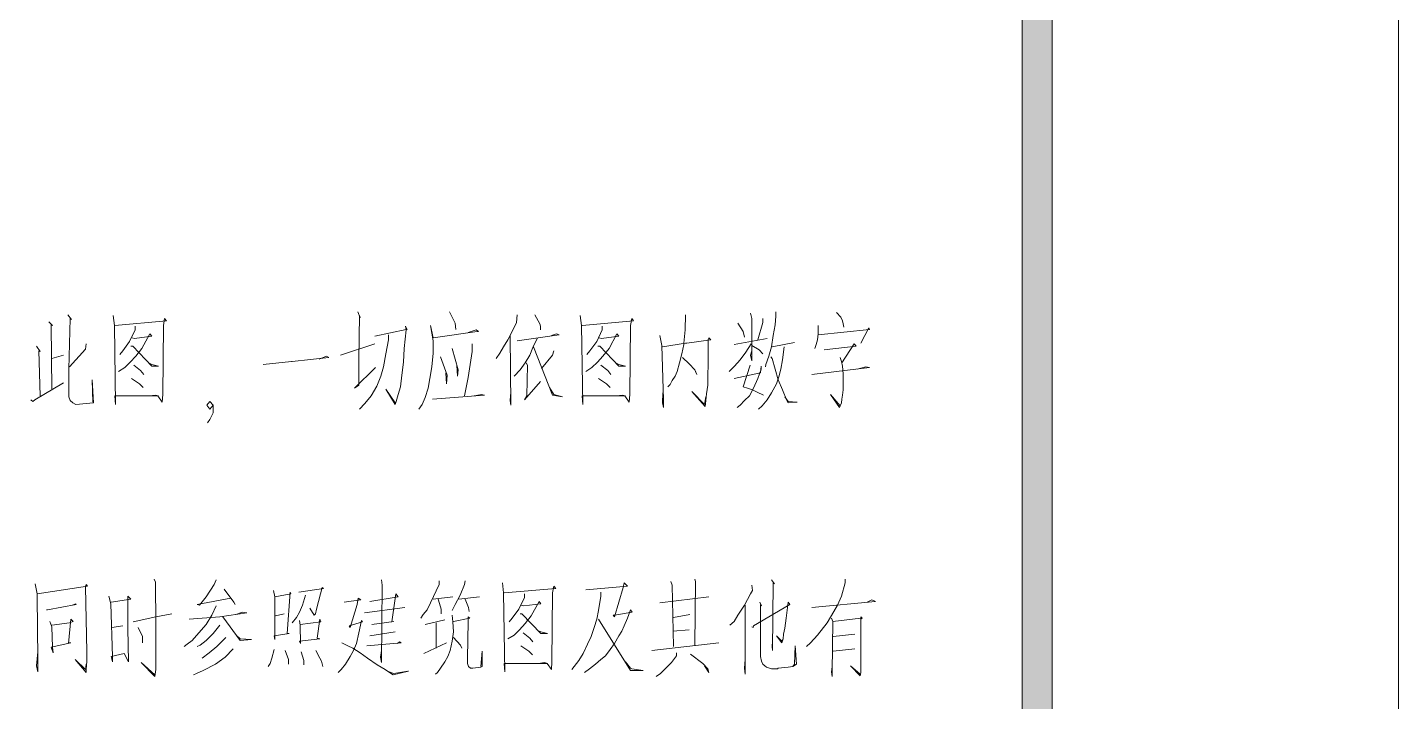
# Model space of a CAD drawing. Header units: millimetres. Extents: x 261 to 114907, y 32 to 1998430.
# Drawn here: x 110353 to 114907, y 1978999 to 1981239 of the extents above; entities that cross this region are included whole.
import ezdxf

# ---------------------------------------------------------------- set-up
doc = ezdxf.new("R2010")
doc.units = ezdxf.units.MM

msp = doc.modelspace()

# ---------------------------------------------------------------- hatches: boundary and pattern name
h = msp.add_hatch(color=0)
h.dxf.hatch_style = 2
h.paths.add_polyline_path([(113756.8, 1928283.3), (113656.8, 1928383.3), (113656.8, 1997179.3), (113756.8, 1997279.2)])

# ---------------------------------------------------------------- linework, layer by layer
at = {"color": 0, "lineweight": 0}
for points in [[(114906.9, 1927132.8), (114906.9, 1998429.8), (13963.2, 1998429.8), (13963.2, 1927132.8)], [(113756.8, 1928283.3), (113656.8, 1928383.3), (113656.8, 1997179.3), (113756.8, 1997279.2)]]:
    msp.add_lwpolyline(points, close=True, dxfattribs=at)
for points in [[(110486.6, 1980284.7), (110498.6, 1980269.2), (110494.8, 1980271.8), (110490.5, 1980103.7), (110490.5, 1980032.6), (110490.5, 1980012.4), (110494.8, 1979999.4), (110502.9, 1979991.7), (110512.9, 1979986.9), (110571.9, 1979991.7), (110568, 1980068.4), (110570.2, 1979994.3)], [(111449.7, 1980294.6), (111457.9, 1980274.4), (111455.7, 1980282.1), (111453.6, 1980136.9), (111453.6, 1980050.3), (111439.3, 1980040.4), (111508.7, 1980108.9)], [(111754.8, 1980294.6), (111773.3, 1980256.7), (111775.4, 1980236)], [(111978.8, 1980284.7), (111976.7, 1980259.3), (111962.5, 1980228.7), (111948.2, 1980200.7), (111934, 1980177.8), (111922, 1980157.2), (111909.9, 1980139.5)], [(112037.9, 1980284.7), (112054.2, 1980254.1), (112056.4, 1980246.4), (112056.4, 1980233.9)], [(112538.6, 1980284.7), (112536.9, 1980233.9), (112532.6, 1980190.3), (112532.6, 1980185.2), (112526.5, 1980154.6), (112518.3, 1980124.4), (112510.2, 1980096.4), (112504.1, 1980080.9), (112494.2, 1980065.8), (112487.8, 1980052.9), (112479.6, 1980045.1)], [(112754.5, 1980289.4), (112758.8, 1980271.8), (112758.8, 1980131.7), (112754.5, 1980149.8), (112758.8, 1980164.9)], [(112838.1, 1980294.6), (112838.1, 1980279.5), (112835.9, 1980251.5), (112829.9, 1980215.8), (112823.9, 1980177.8), (112815.7, 1980147.2), (112805.3, 1980119.2), (112803.6, 1980111.5)], [(113039.8, 1980292), (113054, 1980276.9), (113060, 1980264), (113062.2, 1980254.1), (113063.9, 1980243.8)], [(110423.2, 1980261.4), (110435.7, 1980248.9), (110431.4, 1980251.5), (110433.6, 1980035.2)], [(110637.4, 1980282.1), (110641.3, 1980248.9), (110645.1, 1979986.9), (110643.4, 1980014.9), (110787.8, 1980014.9), (110777.9, 1980017.5), (110757.2, 1980014.9)], [(110643.4, 1980248.9), (110814.5, 1980264), (110808, 1980271.8), (110804.2, 1980248.9), (110802, 1980019.7), (110800.3, 1979994.3), (110785.6, 1980014.9)], [(110710.6, 1980246.4), (110710.6, 1980233.9), (110692.1, 1980195.5), (110669.7, 1980164.9), (110659.8, 1980152.4)], [(111506.6, 1980213.2), (111610.4, 1980236), (111608.3, 1980246.4), (111614.3, 1980236), (111610.4, 1980233.9), (111604.4, 1980172.7), (111602.2, 1980126.6), (111596.2, 1980083.5), (111591.9, 1980045.1), (111584.1, 1980019.7), (111577.7, 1979996.8), (111573.8, 1979986.9), (111543.2, 1980037.8), (111573.8, 1979991.7)], [(111816, 1980226.1), (111842.7, 1980233.9), (111850.9, 1980228.7), (111846.5, 1980228.7), (111700, 1980208), (111691.8, 1980248.9), (111700, 1980198.1), (111700, 1980157.2), (111695.7, 1980111.5), (111689.7, 1980073.1), (111683.7, 1980040.4), (111673.3, 1980009.8), (111663.4, 1979986.9), (111653.1, 1979971.4)], [(112188.7, 1980282.1), (112192.6, 1980248.9), (112196.9, 1979986.9), (112194.7, 1980014.9), (112339.1, 1980014.9), (112329.2, 1980017.5), (112308.9, 1980014.9)], [(112194.7, 1980248.9), (112365.8, 1980264), (112359.8, 1980271.8), (112355.5, 1980248.9), (112353.7, 1980019.7), (112351.6, 1979994.3), (112337.4, 1980014.9)], [(112262, 1980246.4), (112262, 1980233.9), (112243.4, 1980195.5), (112221, 1980164.9), (112211.1, 1980152.4)], [(112711.8, 1980256.7), (112730.4, 1980228.7), (112734.2, 1980210.6)], [(112795.4, 1980271.8), (112795.4, 1980259.3), (112779.1, 1980200.7)], [(112978.6, 1980248.9), (112978.6, 1980220.9), (112976.4, 1980200.7), (112972.5, 1980185.2), (112968.2, 1980172.7)], [(112978.6, 1980218.3), (113149.6, 1980236), (113147.5, 1980241.2), (113121.2, 1980190.3)], [(110700.3, 1980208), (110708.5, 1980205.8), (110765.4, 1980213.2), (110759.3, 1980220.9), (110733.1, 1980172.7), (110712.4, 1980147.2), (110694.3, 1980126.6), (110675.7, 1980108.9), (110655.5, 1980096.4)], [(111551.4, 1980218.3), (111551.4, 1980200.7), (111543.2, 1980154.6), (111535, 1980111.5), (111526.8, 1980080.9), (111512.6, 1980047.7), (111494.5, 1980014.9), (111473.8, 1979989.5), (111455.7, 1979971.4)], [(111956.4, 1980215.8), (111958.6, 1979984.4), (111956.4, 1979999.4), (111958.6, 1980027.4)], [(112046.1, 1980205.8), (112031.8, 1980175.2), (112021.5, 1980149.8), (112005.6, 1980124.4), (111989.2, 1980101.1), (111968.9, 1980080.9)], [(111978.8, 1980198.1), (112119.3, 1980218.3), (112109.4, 1980220.9), (112093, 1980215.8)], [(112251.6, 1980208), (112259.8, 1980205.8), (112316.7, 1980213.2), (112310.6, 1980220.9), (112284.4, 1980172.7), (112264.1, 1980147.2), (112245.6, 1980126.6), (112227.5, 1980108.9), (112206.8, 1980096.4)], [(112453.3, 1980215.8), (112459.3, 1980182.6), (112465.3, 1980002), (112465.3, 1979976.6), (112461.5, 1979991.7), (112463.6, 1980024.9)], [(112461.5, 1980177.8), (112538.6, 1980190.3), (112542.9, 1980190.3), (112622.2, 1980200.7), (112616.2, 1980208), (112614, 1980203.3), (112614, 1980149.8), (112614, 1980103.7), (112612.3, 1980099), (112612.3, 1980055.5), (112612.3, 1980050.3), (112608, 1980022.3), (112605.8, 1979999.4), (112604.1, 1979979.2), (112559.3, 1980030), (112601.9, 1979986.9), (112605.8, 1980012.4)], [(112699.8, 1980185.2), (112809.6, 1980205.8)], [(110382.7, 1980180.4), (110394.8, 1980162.3), (110390.9, 1980164.9), (110394.8, 1980014.9)], [(110472.4, 1980149.8), (110433.6, 1980139.5)], [(110547.8, 1980187.7), (110545.6, 1980170.1), (110492.6, 1980111.5)], [(110696.4, 1980180.4), (110702.5, 1980180.4), (110765.4, 1980114.1), (110787.8, 1980114.1), (110765.4, 1980119.2), (110755.5, 1980124.4)], [(111392.4, 1980149.8), (111506.6, 1980187.7)], [(111762.9, 1980172.7), (111783.6, 1980101.1), (111781.5, 1980080.9), (111779.3, 1980116.6)], [(111830.2, 1980187.7), (111830.2, 1980162.3), (111816, 1980075.7), (111803.9, 1980014.9)], [(112034, 1980177.8), (112096.9, 1980017.5), (112129.7, 1980012.4), (112101.2, 1980019.7), (112087, 1980043)], [(112101.2, 1980164.9), (112096.9, 1980149.8), (112060.3, 1980106.3)], [(112247.7, 1980180.4), (112253.8, 1980180.4), (112316.7, 1980114.1), (112339.1, 1980114.1), (112316.7, 1980119.2), (112306.8, 1980124.4)], [(112756.6, 1980187.7), (112738.5, 1980159.7), (112720, 1980134.3), (112701.5, 1980114.1), (112683.4, 1980096.4)], [(112758.8, 1980182.6), (112782.9, 1980167.5), (112795.4, 1980154.6)], [(112866.5, 1980177.8), (112860.5, 1980134.3), (112854.5, 1980103.7), (112848.4, 1980078.3), (112840.2, 1980055.5), (112823.9, 1980024.9), (112809.6, 1980002), (112793.3, 1979981.8), (112781.2, 1979971.4)], [(112826, 1980177.8), (112901, 1980192.9)], [(112998.8, 1980167.5), (113104.8, 1980180.4), (113098.8, 1980187.7), (113057.9, 1980124.4)], [(110706.3, 1980116.6), (110728.7, 1980099), (110739.1, 1980086)], [(111136, 1980119.2), (111229.5, 1980129.1), (111231.6, 1980129.1), (111354, 1980142.1), (111345.8, 1980147.2), (111321.3, 1980136.9)], [(111724.6, 1980144.7), (111747, 1980083.5), (111744.9, 1980055.5), (111742.7, 1980091.2)], [(112009.4, 1980124.4), (112013.3, 1980116.6), (112011.6, 1980014.9), (112003.4, 1980002), (112056.4, 1980063.2)], [(112257.6, 1980116.6), (112280.1, 1980099), (112290.4, 1980086)], [(112528.7, 1980142.1), (112551.1, 1980121.8), (112569.2, 1980101.1), (112575.7, 1980086), (112571.4, 1980096.4)], [(112699.8, 1980073.1), (112787.2, 1980091.2), (112789.4, 1980114.1), (112789.4, 1980103.7), (112779.1, 1980073.1), (112764.8, 1980040.4), (112750.6, 1980014.9), (112734.2, 1979999.4), (112720, 1979984.4), (112709.7, 1979976.6)], [(112752.8, 1980116.6), (112730.4, 1980045.1), (112744.6, 1980040.4), (112760.5, 1980035.2), (112776.9, 1980027.4), (112797.6, 1980017.5)], [(112821.7, 1980144.7), (112826, 1980139.5), (112846.3, 1980068.4), (112860.5, 1980035.2), (112874.7, 1979999.4), (112879, 1979991.7), (112909.2, 1979994.3), (112879, 1979996.8), (112868.7, 1980012.4)], [(112958.3, 1980086), (113149.6, 1980108.9), (113137.6, 1980111.5), (113108.7, 1980103.7)], [(113051.8, 1980142.1), (113056.1, 1980129.1), (113060, 1980114.1), (113062.2, 1980088.6), (113062.2, 1980063.2), (113062.2, 1980035.2), (113060, 1980017.5), (113057.9, 1980004.6), (113056.1, 1979991.7), (113051.8, 1979981.8), (113049.7, 1979976.6), (113019.5, 1980019.7), (113051.8, 1979981.8)], [(110364.2, 1980002), (110370.7, 1979996.8), (110376.7, 1980002), (110472.4, 1980058)], [(110698.2, 1980073.1), (110724.9, 1980055.5), (110736.9, 1980043)], [(112249.9, 1980073.1), (112276.2, 1980055.5), (112288.2, 1980043)], [(111697.9, 1980004.6), (111871.1, 1980017.5), (111860.8, 1980019.7), (111836.2, 1980014.9)], [(110950.7, 1979925.7), (110958.9, 1979936.1), (110969.2, 1979958.9), (110969.2, 1979984.4), (110958.9, 1979996.8), (110948.5, 1979984.4), (110958.9, 1979971.4), (110969.2, 1979984.4)], [(110378.8, 1979391), (110384.9, 1979357.8), (110384.9, 1979347.5), (110386.6, 1979141.5), (110386.6, 1979098.4), (110382.7, 1979118.6), (110386.6, 1979164.3)], [(110384.9, 1979357.8), (110551.6, 1979383.2), (110547.8, 1979388.4), (110545.6, 1979380.6), (110549.5, 1979164.3), (110549.5, 1979156.6), (110549.5, 1979133.7), (110547.8, 1979105.7), (110547.8, 1979095.8), (110511.1, 1979138.9), (110545.6, 1979105.7), (110547.8, 1979123.8)], [(110773.6, 1979406.1), (110777.9, 1979396.2), (110779.6, 1979256.1), (110779.6, 1979169.5), (110779.6, 1979105.7), (110775.7, 1979082.9), (110730.9, 1979129), (110775.7, 1979088)], [(110979.1, 1979403.5), (110973.1, 1979388.4), (110946.8, 1979347.5), (110924.4, 1979319.4), (110916.2, 1979322), (111028.2, 1979342.7), (111005.8, 1979372.9), (111038.1, 1979329.8), (111042.5, 1979322)], [(111254, 1979363), (111335.5, 1979375.5), (111331.6, 1979378.1), (111325.6, 1979357.8), (111313.1, 1979307), (111309.2, 1979291.4), (111304.9, 1979286.7), (111290.7, 1979309.5)], [(111529, 1979403.5), (111531.1, 1979385.8), (111529, 1979129), (111525.1, 1979146.6), (111529, 1979169.5)], [(111720.3, 1979400.9), (111720.3, 1979388.4), (111691.8, 1979327.2), (111679.8, 1979304.4), (111667.3, 1979289.3), (111659.1, 1979276.4)], [(111806, 1979400.9), (111803.9, 1979388.4), (111789.7, 1979352.6), (111773.3, 1979322), (111762.9, 1979301.8)], [(111930.1, 1979393.6), (111934, 1979360.4), (111938.3, 1979098.4), (111936.2, 1979126.4), (112080.5, 1979126.4), (112070.6, 1979129), (112050.4, 1979126.4)], [(111936.2, 1979360.4), (112107.3, 1979375.5), (112101.2, 1979383.2), (112096.9, 1979360.4), (112094.8, 1979131.1), (112093, 1979105.7), (112078.8, 1979126.4)], [(112206.8, 1979370.7), (112345.5, 1979383.2), (112335.2, 1979393.6), (112331.3, 1979378.1), (112316.7, 1979329.8), (112302.5, 1979281.5), (112298.6, 1979286.7), (112302.5, 1979286.7), (112361.5, 1979296.6), (112355.5, 1979304.4), (112345.5, 1979276.4), (112335.2, 1979250.9), (112327, 1979233.3), (112316.7, 1979217.8), (112302.5, 1979192.3), (112288.2, 1979172.1), (112272.3, 1979151.8), (112257.6, 1979138.9), (112239.5, 1979123.8), (112219.3, 1979108.3), (112202.9, 1979095.8)], [(112489.9, 1979398.7), (112494.2, 1979385.8), (112498.1, 1979182.4)], [(112569.2, 1979406.1), (112571.4, 1979398.7), (112569.2, 1979187.2)], [(112758.8, 1979385.8), (112760.5, 1979368.1), (112754.5, 1979357.8), (112734.2, 1979319.4), (112711.8, 1979286.7), (112699.8, 1979266), (112685.5, 1979253.5)], [(112823.9, 1979403.5), (112834.2, 1979391), (112829.9, 1979393.6), (112827.7, 1979169.5), (112826, 1979182.4), (112827.7, 1979200.1)], [(113068.2, 1979406.1), (113068.2, 1979393.6), (113056.1, 1979350), (113043.6, 1979319.4), (113031.6, 1979299.2), (113009.2, 1979261.3), (112976.4, 1979220.3), (112954, 1979194.9), (112939.8, 1979182.4)], [(110622.7, 1979350), (110629.2, 1979324.6), (110635.2, 1979149.2), (110635.2, 1979131.1), (110630.9, 1979149.2), (110674, 1979159.1), (110688.2, 1979131.1), (110686.1, 1979243.2), (110686.1, 1979350), (110696.4, 1979340.1), (110630.9, 1979329.8)], [(111170.4, 1979368.1), (111174.7, 1979347.5), (111174.7, 1979273.8), (111174.7, 1979205.3), (111172.6, 1979217.8), (111221.7, 1979225.5), (111215.3, 1979225.5), (111225.6, 1979363), (111227.8, 1979357.8), (111174.7, 1979347.5)], [(111276.4, 1979352.6), (111266.5, 1979319.4), (111256.2, 1979296.6), (111245.8, 1979278.9), (111231.6, 1979261.3)], [(111404.9, 1979329.8), (111459.6, 1979337.5), (111451.4, 1979342.7), (111447.5, 1979322), (111425.1, 1979245.8), (111421.2, 1979250.9), (111466, 1979263.9), (111461.7, 1979268.6), (111453.6, 1979228.1), (111445.4, 1979192.3), (111435.5, 1979169.5), (111425.1, 1979149.2), (111408.7, 1979123.8), (111394.5, 1979105.7), (111384.6, 1979095.8)], [(111490.2, 1979332.4), (111584.1, 1979347.5), (111575.9, 1979357.8), (111563.4, 1979263.9), (111569.9, 1979266), (111496.2, 1979256.1)], [(111700, 1979340.1), (111765.1, 1979347.5)], [(111716.4, 1979340.1), (111724.6, 1979314.7), (111726.3, 1979307), (111726.3, 1979291.4)], [(111785.4, 1979340.1), (111854.7, 1979347.5)], [(111806, 1979340.1), (111818.1, 1979312.1), (111820.3, 1979299.2)], [(111993.1, 1979319.4), (112001.2, 1979317.3), (112058.1, 1979324.6), (112052.1, 1979332.4), (112025.8, 1979284.1), (112005.6, 1979258.7), (111987, 1979238), (111968.9, 1979220.3), (111948.2, 1979207.8)], [(112003.4, 1979357.8), (112003.4, 1979345.3), (111984.9, 1979307), (111962.5, 1979276.4), (111952.6, 1979263.9)], [(112257.6, 1979363), (112257.6, 1979350), (112249.9, 1979301.8), (112243.4, 1979273.8), (112235.2, 1979245.8), (112225.3, 1979215.2), (112213.3, 1979189.7), (112198.6, 1979159.1), (112184.4, 1979136.3), (112168.4, 1979116.1), (112160.3, 1979105.7)], [(112453.3, 1979327.2), (112616.2, 1979347.5)], [(112758.8, 1979248.3), (112762.7, 1979245.8), (112764.8, 1979250.9), (112885.1, 1979322), (112879, 1979329.8), (112872.6, 1979276.4), (112868.7, 1979243.2), (112864.4, 1979222.9), (112862.7, 1979207.8), (112858.3, 1979194.9), (112840.2, 1979217.8), (112858.3, 1979200.1), (112860.5, 1979205.3)], [(112785.1, 1979329.8), (112791.1, 1979317.3), (112787.2, 1979322), (112787.2, 1979166.9), (112787.2, 1979149.2), (112791.1, 1979133.7), (112795.4, 1979123.8), (112801.5, 1979118.6), (112807.5, 1979113.5), (112823.9, 1979108.3), (112844.1, 1979108.3), (112846.3, 1979110.9), (112879, 1979113.5), (112895, 1979116.1), (112907.5, 1979123.8), (112903.2, 1979184.6), (112901, 1979123.8), (112895, 1979116.1)], [(112958.3, 1979312.1), (113169.9, 1979332.4), (113157.8, 1979337.5)], [(113157.8, 1979337.5), (113141.5, 1979329.8)], [(110415.5, 1979304.4), (110419.3, 1979304.4), (110515, 1979322), (110512.9, 1979324.6), (110500.8, 1979319.4)], [(110704.2, 1979263.9), (110779.6, 1979281.5), (110832.6, 1979291.4)], [(110979.1, 1979317.3), (110964.9, 1979286.7), (110946.8, 1979256.1), (110922.2, 1979228.1), (110899.8, 1979202.7), (110883.4, 1979189.7), (110873.5, 1979182.4)], [(110889.5, 1979273.8), (110991.6, 1979281.5), (111081.2, 1979294), (111066.6, 1979296.6), (111044.6, 1979289.3)], [(111176.9, 1979284.1), (111205.3, 1979291.4)], [(111472.1, 1979294), (111606.5, 1979312.1)], [(111762.9, 1979286.7), (111765.1, 1979263.9), (111767.3, 1979230.7), (111762.9, 1979200.1), (111756.9, 1979169.5), (111748.7, 1979149.2), (111738.8, 1979131.1), (111724.6, 1979110.9), (111714.3, 1979095.8), (111708.2, 1979090.6)], [(111989.2, 1979291.4), (111995.2, 1979291.4), (112058.1, 1979225.5), (112080.5, 1979225.5), (112058.1, 1979230.7), (112048.2, 1979235.8)], [(112498.1, 1979278.9), (112553.3, 1979289.3)], [(112736.4, 1979319.4), (112736.4, 1979090.6), (112734.2, 1979110.9), (112736.4, 1979138.9)], [(110427.5, 1979266), (110433.6, 1979248.3), (110435.7, 1979179.8), (110437.9, 1979161.7), (110431.4, 1979179.8), (110496.9, 1979194.9), (110492.6, 1979194.9), (110488.7, 1979192.3), (110496.9, 1979273.8), (110504.7, 1979266), (110492.6, 1979261.3), (110433.6, 1979253.5)], [(110633.1, 1979245.8), (110669.7, 1979250.9)], [(110720.6, 1979245.8), (110734.8, 1979215.2), (110734.8, 1979194.9)], [(110991.6, 1979253.5), (110969.2, 1979225.5), (110946.8, 1979202.7), (110926.1, 1979187.2), (110916.2, 1979182.4)], [(111001.5, 1979281.5), (111058.8, 1979202.7), (111097.2, 1979205.3), (111058.8, 1979207.8), (111046.3, 1979220.3)], [(111256.2, 1979268.6), (111258.3, 1979253.5), (111260.1, 1979192.3), (111256.2, 1979200.1), (111323.4, 1979207.8), (111315.2, 1979210.4), (111323.4, 1979273.8), (111327.3, 1979263.9), (111258.3, 1979256.1)], [(111673.3, 1979256.1), (111738.8, 1979271.2)], [(111710.4, 1979261.3), (111710.4, 1979177.2)], [(111767.3, 1979266), (111822, 1979276.4), (111816, 1979281.5), (111816, 1979266), (111813.8, 1979144.1), (111813.8, 1979126.4), (111818.1, 1979116.1), (111824.1, 1979110.9), (111832.3, 1979110.9), (111858.6, 1979113.5), (111862.9, 1979116.1), (111862.9, 1979166.9), (111858.6, 1979116.1)], [(112249.9, 1979273.8), (112355.5, 1979103.1), (112398.1, 1979103.1), (112359.8, 1979108.3), (112355.5, 1979110.9), (112339.1, 1979131.1)], [(112495.9, 1979233.3), (112551.1, 1979238)], [(113023.4, 1979276.4), (113027.3, 1979266), (113025.5, 1979098.4), (113025.5, 1979082.9), (113023.4, 1979098.4), (113025.5, 1979116.1)], [(113027.3, 1979266), (113121.2, 1979276.4), (113121.2, 1979281.5), (113125.1, 1979276.4), (113121.2, 1979273.8), (113121.2, 1979095.8), (113119, 1979085.5), (113086.3, 1979118.6), (113119, 1979090.6)], [(111011.9, 1979212.6), (110981.3, 1979182.4), (110956.7, 1979161.7), (110932.6, 1979144.1)], [(111396.7, 1979194.9), (111416.9, 1979184.6), (111433.3, 1979177.2), (111457.9, 1979161.7), (111482, 1979144.1), (111514.7, 1979121.2), (111541, 1979105.7), (111545.3, 1979103.1), (111567.7, 1979088), (111618.6, 1979101), (111616.4, 1979101), (111569.9, 1979093.2), (111547.5, 1979101)], [(111480.3, 1979184.6), (111594, 1979194.9), (111588, 1979197.5), (111582, 1979192.3)], [(111490.2, 1979217.8), (111573.8, 1979230.7)], [(111669.4, 1979159.1), (111744.9, 1979194.9)], [(111767.3, 1979212.6), (111791.4, 1979187.2), (111795.7, 1979177.2)], [(111999.1, 1979228.1), (112021.5, 1979210.4), (112031.8, 1979197.5)], [(112427, 1979169.5), (112648.9, 1979194.9)], [(113100.9, 1979222.9), (113029.4, 1979215.2)], [(111036.4, 1979174.7), (111009.7, 1979146.6), (110977.4, 1979123.8), (110936.4, 1979103.1), (110914, 1979093.2), (110904.1, 1979088)], [(111172.6, 1979172.1), (111164.4, 1979144.1), (111158.4, 1979126.4), (111152.3, 1979116.1)], [(111209.2, 1979169.5), (111219.6, 1979138.9), (111219.6, 1979123.8)], [(111262.2, 1979164.3), (111270.4, 1979136.3), (111270.4, 1979121.2)], [(111310.9, 1979169.5), (111323.4, 1979144.1), (111329.4, 1979133.7), (111333.3, 1979116.1)], [(111991.3, 1979184.6), (112017.6, 1979166.9), (112029.7, 1979154.4)], [(112508.4, 1979161.7), (112508.4, 1979151.8), (112492.1, 1979129), (112473.5, 1979110.9), (112455.4, 1979093.2), (112441.2, 1979082.9)], [(112555, 1979156.6), (112595.9, 1979126.4), (112612.3, 1979108.3), (112616.2, 1979095.8), (112601.9, 1979118.6)], [(113029.4, 1979166.9), (113100.9, 1979174.7)]]:
    msp.add_lwpolyline(points, dxfattribs=at)

doc.saveas('drawing.dxf')
